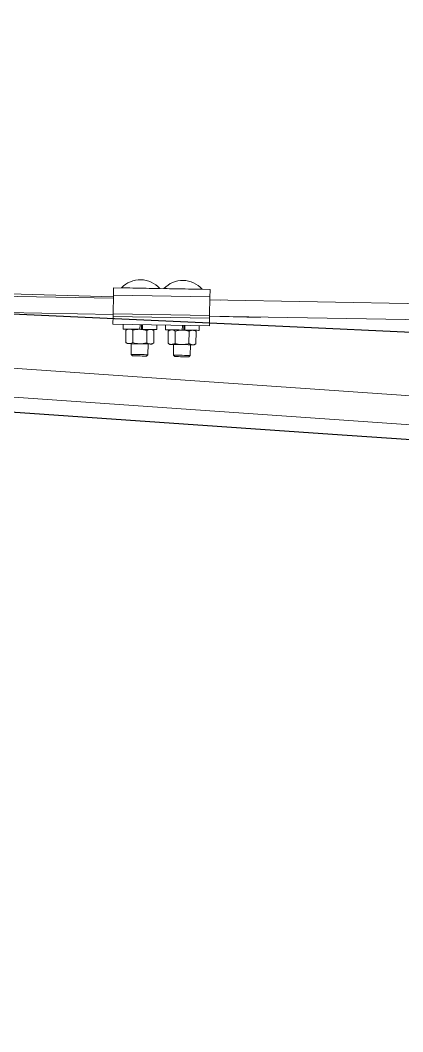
# Model space of a CAD drawing. Header units: millimetres. Extents: x 1587714 to 3094800, y -694377 to -413614.
# Drawn here: x 2058973 to 2059199, y -550181 to -549584 of the extents above; entities that cross this region are included whole.
import ezdxf

# ---------------------------------------------------------------- set-up
doc = ezdxf.new("R2010")
doc.units = ezdxf.units.MM
doc.layers.add('M0_EQUIPOS', color=7, linetype='Continuous')

# ---------------------------------------------------------------- blocks, each defined once
blk = doc.blocks.new('poste doble terminal TM1')
at = {"layer": 'M0_EQUIPOS', "color": 160, "linetype": 'Continuous', "lineweight": 15}
for p, q in [((1639.91, 8998.09), (1546.94, 9000.86)), ((1639.89, 8997.31), (1549.56, 8998.89)), ((1702.98, 8996.21), (1696.89, 8996.39)), ((3104.59, 8971.74), (1696.89, 8996.32)), ((1576.51, 8988.82), (1639.73, 8987.71)), ((1696.72, 8986.72), (3104.42, 8962.15)), ((1702.76, 8986.61), (1726.5, 8985.9))]:
    blk.add_line(p, q, dxfattribs=at)
at = {"layer": 'M0_EQUIPOS', "color": 7, "linetype": 'Continuous', "lineweight": 15}
for p, q in [((1640, 9003.51), (1696.99, 9002.52)), ((1639.73, 8988.06), (1639.93, 8999.1)), ((1639.93, 8999.1), (1696.92, 8998.1)), ((1696.72, 8987.07), (1696.92, 8998.1)), ((1639.73, 8988.06), (1696.72, 8987.07)), ((1639.63, 8982.01), (1639.71, 8986.5)), ((1639.63, 8982.01), (1696.62, 8981.02)), ((1639.71, 8986.5), (1696.7, 8985.5)), ((1645.73, 8981.91), (1645.68, 8979.14)), ((1696.62, 8981.02), (1696.7, 8985.5)), ((1647.2, 8971.19), (1647.33, 8978.48)), ((1648.44, 8979.09), (1647.33, 8978.48)), ((1651.32, 8971.12), (1651.45, 8978.4)), ((1655.62, 8981.73), (1655.58, 8978.97)), ((1656.47, 8978.95), (1656.51, 8981.72)), ((1656.69, 8978.95), (1657.12, 8978.94)), ((1657.17, 8981.71), (1657.12, 8978.94)), ((1659.56, 8970.98), (1659.69, 8978.26)), ((1663.81, 8978.19), (1662.71, 8978.85)), ((1663.68, 8970.91), (1663.81, 8978.19)), ((1665.47, 8978.8), (1665.52, 8981.56)), ((1670.73, 8981.47), (1670.68, 8978.71)), ((1672.19, 8970.76), (1672.32, 8978.04)), ((1673.44, 8978.66), (1672.32, 8978.04)), ((1676.31, 8970.68), (1676.44, 8977.97)), ((1680.62, 8981.3), (1680.57, 8978.53)), ((1681.46, 8978.52), (1681.51, 8981.28)), ((1681.69, 8978.51), (1682.12, 8978.51)), ((1682.17, 8981.27), (1682.12, 8978.51)), ((1684.55, 8970.54), (1684.68, 8977.82)), ((1688.8, 8977.75), (1687.71, 8978.41)), ((1688.67, 8970.47), (1688.8, 8977.75)), ((1690.46, 8978.36), (1690.51, 8981.12)), ((1647.2, 8971.19), (1648.29, 8970.54)), ((1650.43, 8970.5), (1650.32, 8964.16)), ((1660.32, 8963.98), (1660.43, 8970.32)), ((1662.56, 8970.29), (1663.68, 8970.91)), ((1672.19, 8970.76), (1673.29, 8970.1)), ((1675.42, 8970.06), (1675.31, 8963.72)), ((1687.56, 8969.85), (1688.67, 8970.47)), ((1650.32, 8964.16), (1651.13, 8963.31)), ((1659.47, 8963.17), (1660.32, 8963.98)), ((1685.31, 8963.55), (1685.42, 8969.89)), ((1675.31, 8963.72), (1676.13, 8962.88)), ((1684.47, 8962.73), (1685.31, 8963.55))]:
    blk.add_line(p, q, dxfattribs=at)
at = {"layer": 'M0_EQUIPOS', "color": 20, "linetype": 'Continuous', "lineweight": 15}
for p, q in [((3563.65, 8817.44), (1568.53, 8956.95)), ((1578.29, 8939.22), (3562.47, 8800.48))]:
    blk.add_line(p, q, dxfattribs=at)
at = {"layer": 'M0_EQUIPOS', "color": 7, "linetype": 'Continuous', "lineweight": 15, "flags": 128}
for points in [[(1639.93, 8999.1), (1639.94, 8999.93), (1639.95, 9000.75), (1639.97, 9001.52), (1639.98, 9002.19), (1639.99, 9002.75), (1640, 9003.17), (1640, 9003.43), (1640, 9003.51)], [(1644.75, 9003.43), (1644.75, 9003.43)], [(1648.05, 9003.37), (1649.59, 9003.35), (1651.35, 9003.32), (1653.25, 9003.28), (1655.24, 9003.25), (1657.26, 9003.21), (1659.24, 9003.18), (1661.11, 9003.15), (1662.81, 9003.12), (1664.3, 9003.09), (1665.52, 9003.07), (1666.44, 9003.05), (1667.02, 9003.04), (1667.25, 9003.04), (1667.25, 9003.04)], [(1667.25, 9003.04), (1667.25, 9003.04)], [(1669.75, 9003), (1669.75, 9003)], [(1669.75, 9003), (1669.77, 9002.99), (1670.09, 9002.99), (1670.75, 9002.98), (1671.75, 9002.96), (1673.04, 9002.94)], [(1673.04, 9002.94), (1674.59, 9002.91), (1676.34, 9002.88), (1678.25, 9002.85), (1680.24, 9002.81), (1682.26, 9002.78), (1684.23, 9002.74), (1686.1, 9002.71), (1687.81, 9002.68), (1689.3, 9002.65), (1690.52, 9002.63), (1691.44, 9002.62), (1692.02, 9002.61), (1692.24, 9002.6), (1692.24, 9002.6)], [(1692.24, 9002.6), (1692.24, 9002.6)], [(1696.92, 8998.1), (1696.93, 8998.94), (1696.95, 8999.76), (1696.96, 9000.52), (1696.97, 9001.2), (1696.98, 9001.76), (1696.99, 9002.17), (1696.99, 9002.43), (1696.99, 9002.52)], [(1639.71, 8986.5), (1639.71, 8986.5), (1639.71, 8986.62), (1639.71, 8986.95), (1639.72, 8987.45), (1639.73, 8988.06)], [(1696.7, 8985.5), (1696.7, 8985.5), (1696.7, 8985.62), (1696.7, 8985.95), (1696.71, 8986.46), (1696.72, 8987.07)], [(1645.68, 8979.14), (1645.69, 8979.14), (1645.95, 8979.14), (1646.55, 8979.13), (1647.49, 8979.11), (1648.72, 8979.09), (1650.2, 8979.06), (1651.88, 8979.03), (1653.69, 8979), (1655.58, 8978.97)], [(1656.69, 8978.95), (1656.51, 8978.95), (1655.58, 8978.97)], [(1657.12, 8978.94), (1658.95, 8978.91), (1660.66, 8978.88), (1662.18, 8978.85), (1663.46, 8978.83), (1664.46, 8978.81), (1665.12, 8978.8), (1665.44, 8978.8), (1665.47, 8978.8)], [(1670.68, 8978.71), (1670.69, 8978.71), (1670.94, 8978.7), (1671.55, 8978.69), (1672.49, 8978.67), (1673.72, 8978.65), (1675.2, 8978.63), (1676.88, 8978.6), (1678.69, 8978.57), (1680.57, 8978.53)], [(1681.69, 8978.51), (1681.5, 8978.52), (1680.57, 8978.53)], [(1682.12, 8978.51), (1683.95, 8978.47), (1685.66, 8978.44), (1687.18, 8978.42), (1688.46, 8978.4), (1689.45, 8978.38), (1690.12, 8978.37), (1690.44, 8978.36), (1690.46, 8978.36)], [(1649.25, 8970.52), (1649.77, 8970.51), (1650.38, 8970.5), (1651.08, 8970.49), (1651.86, 8970.47), (1652.7, 8970.46), (1653.58, 8970.44), (1654.5, 8970.43), (1655.43, 8970.41)], [(1655.43, 8970.41), (1656.36, 8970.39), (1657.27, 8970.38), (1658.16, 8970.36), (1659, 8970.35), (1659.77, 8970.34), (1660.47, 8970.32), (1661.09, 8970.31), (1661.61, 8970.3)], [(1674.24, 8970.08), (1674.76, 8970.07), (1675.38, 8970.06), (1676.08, 8970.05), (1676.86, 8970.04), (1677.69, 8970.02), (1678.58, 8970.01), (1679.49, 8969.99), (1680.42, 8969.98)], [(1680.42, 8969.98), (1681.35, 8969.96), (1682.27, 8969.94), (1683.15, 8969.93), (1683.99, 8969.91), (1684.77, 8969.9), (1685.47, 8969.89), (1686.09, 8969.88), (1686.6, 8969.87)], [(1650.32, 8964.16), (1650.46, 8964.15), (1650.96, 8964.14), (1651.78, 8964.13)], [(1651.78, 8964.13), (1652.87, 8964.11), (1654.13, 8964.09), (1655.49, 8964.07), (1656.83, 8964.04), (1658.06, 8964.02), (1659.08, 8964), (1659.83, 8963.99), (1660.24, 8963.98), (1660.32, 8963.98)], [(1651.13, 8963.31), (1651.2, 8963.31), (1651.61, 8963.31), (1652.35, 8963.29)], [(1652.35, 8963.29), (1653.35, 8963.27), (1654.53, 8963.25), (1655.77, 8963.23), (1656.97, 8963.21), (1658.02, 8963.19), (1658.83, 8963.18), (1659.33, 8963.17), (1659.47, 8963.17)], [(1675.31, 8963.72), (1675.46, 8963.72), (1675.95, 8963.71), (1676.78, 8963.69)], [(1676.78, 8963.69), (1677.86, 8963.68), (1679.13, 8963.65), (1680.48, 8963.63), (1681.82, 8963.61), (1683.05, 8963.58), (1684.08, 8963.57), (1684.83, 8963.55), (1685.24, 8963.55), (1685.31, 8963.55)], [(1677.35, 8962.86), (1678.35, 8962.84), (1679.52, 8962.82), (1680.77, 8962.8), (1681.97, 8962.77), (1683.02, 8962.76), (1683.83, 8962.74), (1684.33, 8962.73), (1684.47, 8962.73)]]:
    blk.add_lwpolyline(points, dxfattribs=at)
at = {"layer": 'M0_EQUIPOS', "linetype": 'Continuous', "lineweight": 15, "flags": 128}
blk.add_lwpolyline([(1726.51, 8986.2), (1726.51, 8986.18), (1726.5, 8985.91), (1726.5, 8985.9)], dxfattribs=at)
at = {"layer": 'M0_EQUIPOS', "color": 7, "linetype": 'Continuous', "lineweight": 15}
for centre, radius, start, end in [((1655.82, 8993.08), 15.16, 41.07587, 136.92413), ((1680.82, 8992.64), 15.16, 41.07587, 136.92413), ((1639.79, 8623.05), 380.41, 88.75684, 89.25313), ((1645.81, 8805.87), 164.68, 88.80512, 89.13785), ((1663.62, 9060.62), 90.34, 268.72526, 269.33173), ((1672.23, 8879.77), 90.34, 88.72526, 89.33173), ((1690.03, 9134.18), 164.34, 268.80467, 269.13804), ((1680.96, 9208.54), 245.71, 268.87372, 269.15866)]:
    blk.add_arc(centre, radius, start, end, dxfattribs=at)
for points, knots in [([(1647.33, 8978.48), (1647.5, 8978.57), (1648.18, 8978.93), (1648.88, 8979.02), (1649.4, 8979.08)], [0, 0, 0, 0, 0.257561, 1, 1, 1, 1]), ([(1649.4, 8979.08), (1649.58, 8979.07), (1650.28, 8979.02), (1650.95, 8978.66), (1651.45, 8978.4)], [0, 0, 0, 0, 0.268642, 1, 1, 1, 1]), ([(1655.58, 8978.97), (1655.48, 8978.97), (1654.09, 8978.98), (1652.72, 8978.68), (1651.45, 8978.4)], [0, 0, 0, 0, 0.070221, 1, 1, 1, 1]), ([(1659.69, 8978.26), (1659.02, 8978.45), (1657.68, 8978.83), (1656.28, 8978.92), (1655.58, 8978.97)], [0, 0, 0, 0, 0.495451, 1, 1, 1, 1]), ([(1661.76, 8978.86), (1661.71, 8978.86), (1661.01, 8978.86), (1660.32, 8978.55), (1659.69, 8978.26)], [0, 0, 0, 0, 0.070217, 1, 1, 1, 1]), ([(1663.81, 8978.19), (1663.47, 8978.37), (1662.81, 8978.74), (1662.11, 8978.82), (1661.76, 8978.86)], [0, 0, 0, 0, 0.495483, 1, 1, 1, 1]), ([(1672.32, 8978.04), (1672.5, 8978.13), (1673.17, 8978.49), (1673.87, 8978.58), (1674.39, 8978.64)], [0, 0, 0, 0, 0.25751, 1, 1, 1, 1]), ([(1674.39, 8978.64), (1674.58, 8978.63), (1675.28, 8978.58), (1675.95, 8978.23), (1676.44, 8977.97)], [0, 0, 0, 0, 0.268635, 1, 1, 1, 1]), ([(1680.57, 8978.53), (1680.48, 8978.53), (1679.08, 8978.55), (1677.71, 8978.25), (1676.44, 8977.97)], [0, 0, 0, 0, 0.070218, 1, 1, 1, 1]), ([(1684.68, 8977.82), (1684.02, 8978.01), (1682.67, 8978.4), (1681.28, 8978.49), (1680.57, 8978.53)], [0, 0, 0, 0, 0.495479, 1, 1, 1, 1]), ([(1686.75, 8978.43), (1686.7, 8978.43), (1686.01, 8978.43), (1685.32, 8978.12), (1684.68, 8977.82)], [0, 0, 0, 0, 0.070215, 1, 1, 1, 1]), ([(1688.8, 8977.75), (1688.47, 8977.94), (1687.8, 8978.31), (1687.1, 8978.39), (1686.75, 8978.43)], [0, 0, 0, 0, 0.495446, 1, 1, 1, 1]), ([(1647.2, 8971.19), (1647.37, 8971.09), (1648.03, 8970.71), (1648.73, 8970.6), (1649.25, 8970.52)], [0, 0, 0, 0, 0.2575, 1, 1, 1, 1]), ([(1649.25, 8970.52), (1649.43, 8970.53), (1650.13, 8970.55), (1650.82, 8970.88), (1651.32, 8971.12)], [0, 0, 0, 0, 0.268632, 1, 1, 1, 1]), ([(1655.43, 8970.41), (1655.33, 8970.41), (1653.94, 8970.45), (1652.58, 8970.8), (1651.32, 8971.12)], [0, 0, 0, 0, 0.070219, 1, 1, 1, 1]), ([(1659.56, 8970.98), (1658.89, 8970.81), (1657.53, 8970.47), (1656.13, 8970.43), (1655.43, 8970.41)], [0, 0, 0, 0, 0.49546, 1, 1, 1, 1]), ([(1661.61, 8970.3), (1661.56, 8970.31), (1660.86, 8970.33), (1660.19, 8970.66), (1659.56, 8970.98)], [0, 0, 0, 0, 0.070221, 1, 1, 1, 1]), ([(1663.68, 8970.91), (1663.34, 8970.73), (1662.66, 8970.38), (1661.96, 8970.33), (1661.61, 8970.3)], [0, 0, 0, 0, 0.495474, 1, 1, 1, 1]), ([(1672.19, 8970.76), (1672.37, 8970.66), (1673.03, 8970.27), (1673.73, 8970.16), (1674.24, 8970.08)], [0, 0, 0, 0, 0.257551, 1, 1, 1, 1]), ([(1674.24, 8970.08), (1674.43, 8970.09), (1675.13, 8970.11), (1675.81, 8970.44), (1676.31, 8970.68)], [0, 0, 0, 0, 0.268632, 1, 1, 1, 1]), ([(1680.42, 8969.98), (1680.33, 8969.98), (1678.93, 8970.01), (1677.58, 8970.36), (1676.31, 8970.68)], [0, 0, 0, 0, 0.07019, 1, 1, 1, 1]), ([(1684.55, 8970.54), (1683.88, 8970.37), (1682.53, 8970.04), (1681.13, 8970), (1680.42, 8969.98)], [0, 0, 0, 0, 0.49546, 1, 1, 1, 1]), ([(1686.6, 8969.87), (1686.55, 8969.87), (1685.86, 8969.89), (1685.18, 8970.23), (1684.55, 8970.54)], [0, 0, 0, 0, 0.070213, 1, 1, 1, 1]), ([(1688.67, 8970.47), (1688.34, 8970.3), (1687.66, 8969.95), (1686.96, 8969.89), (1686.6, 8969.87)], [0, 0, 0, 0, 0.495449, 1, 1, 1, 1])]:
    blk.add_open_spline(points, degree=3, knots=knots, dxfattribs=at)

msp = doc.modelspace()

# ---------------------------------------------------------------- linework, layer by layer
at = {"color": 4}
msp.add_arc((2076163.0034, -177327.3204), 372826.9307, 267.236281516, 274.650016118, dxfattribs=at)
at = {"color": 5}
msp.add_arc((2085369.8717, -169420.2558), 381310.2921, 265.828976344, 273.159748526, dxfattribs=at)

# ---------------------------------------------------------------- block references
msp.add_blockref('poste doble terminal TM1', (2057387.7201, -558745.6049))

doc.saveas('drawing.dxf')
